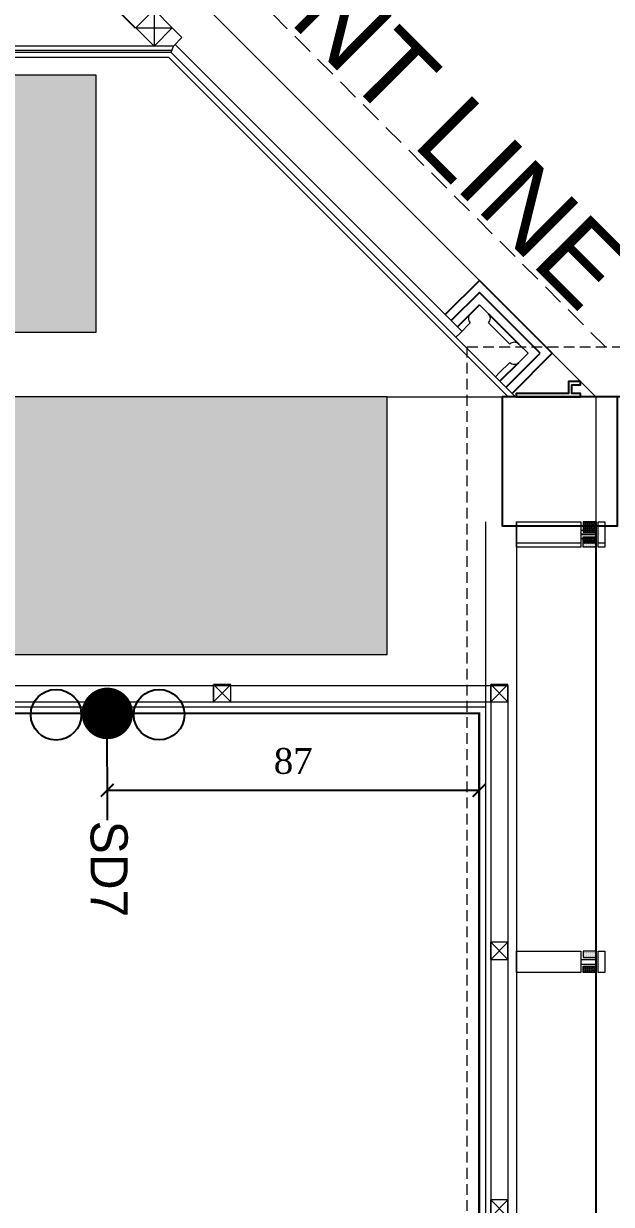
# Model space of a CAD drawing. Header units: millimetres. Extents: x 9129 to 19685, y -6152 to 3305.
# Drawn here: x 16481.6 to 16618.5, y 2231.5 to 2506.5 of the extents above; entities that cross this region are included whole.
import ezdxf
from ezdxf.xclip import XClip

# ---------------------------------------------------------------- set-up
doc = ezdxf.new("R2010")
doc.units = ezdxf.units.MM
doc.header["$LTSCALE"] = 5
doc.header["$XCLIPFRAME"] = 0
for name, pattern in [('CENTER2', [1.125, 0.75, -0.125, 0.125, -0.125]), ('DASHDOT', [25.4, 12.7, -6.35, 0, -6.35]), ('DASHED', [0.75, 0.5, -0.25]), ('HIDDENX2', [0.75, 0.5, -0.25])]:
    doc.linetypes.add(name, pattern=pattern)
doc.layers.get('Defpoints').update_dxf_attribs({"lineweight": 9})
for name, color, linetype, lineweight in [('141125_RT1$0$A-_WIND----_E-', 4, 'Continuous', 13), ('141125_RT1$0$LP-AREA_POLYLINE', 7, 'Continuous', 5), ('141125_RT1$0$LP-CONCRETE', 4, 'Continuous', 15), ('141125_RT1$0$LP-CONCRETE_HATCH', 251, 'Continuous', 9), ('141125_RT1$0$LP-SHOPFRONT', 230, 'Continuous', 9), ('2DGORUNUS3', 41, 'Continuous', 0), ('A-_WIND----_E-', 4, 'Continuous', 13), ('LP-AREA_POLYLINE', 7, 'Continuous', 5), ('no3_ahsap gorunus arka ince', 53, 'Continuous', 5), ('no3_ahsap kesit on', 40, 'Continuous', 20), ('no3_ahşap gorunus on kalın', 34, 'Continuous', 20), ('no3_alçıpan kesit', 210, 'Continuous', 20), ('no3_kutuprofil kesit', 74, 'Continuous', 18), ('no3_mermer gorunus on', 31, 'Continuous', 15), ('no3_paslanmaz gorunus on', 163, 'Continuous', 18), ('no3_seramik ön', 123, 'Continuous', 18), ('no3_ölçü tefriş', 252, 'Continuous', 0)]:
    doc.layers.add(name, color=color, linetype=linetype, lineweight=lineweight)
for name, color, linetype in [('141125_RT1$0$xref_4_vitrin_kaplama$0$2DCAM', 4, 'Continuous'), ('141125_RT1$0$xref_4_vitrin_kaplama$0$xref_3_vitrin_kaplama$0$2DKONST2', 180, 'Continuous'), ('I-Wall-Full-N', 5, 'Continuous'), ('I-Wall-wainscotting', 1, 'CENTER2'), ('LP-DIMENSION_INT_100', 51, 'Continuous'), ('S2000-019 Su Tes İşaretler', 5, 'Continuous'), ('SIH', 4, 'Continuous'), ('SU', 152, 'Continuous'), ('wall', 4, 'Continuous'), ('xref_4_vitrin_kaplama$0$2DCAM', 6, 'Continuous')]:
    doc.layers.add(name, color=color, linetype=linetype)
doc.styles.add('ROMANSTW', font='georgia.ttf')
doc.styles.add('TAKSİM', font='GOTHIC.TTF', dxfattribs={"height": 20})
doc.styles.add('TEXT-500', font='arial.ttf', dxfattribs={"height": 1.25})
doc.dimstyles.new('M2', dxfattribs={"dimtxt": 6, "dimasz": 3, "dimexe": 1, "dimexo": 4, "dimgap": 3, "dimtad": 1, "dimdec": 0, "dimzin": 12, "dimdsep": 46, "dimtxsty": 'ROMANSTW', "dimblk": 'ARCHTICK', "dimcen": 0.09, "dimse1": 1, "dimse2": 1, "dimclrd": 251, "dimclre": 251, "dimclrt": 1, "dimadec": 0, "dimazin": 0, "dimtfac": 1, "dimtdec": 0, "dimtix": 1, "dimtmove": 0, "dimatfit": 3, "dimldrblk": 'ARCHTICK', "dimfxl": 1, "dimtolj": 1, "dimtzin": 0, "dimarcsym": 0})
pattern_1 = [(0, (0, 0), (0.9375, 1.875), [0, -1.875])]

# ---------------------------------------------------------------- blocks, each defined once
blk = doc.blocks.new('mgdlkgm')
at = {"layer": '141125_RT1$0$LP-CONCRETE_HATCH'}
for points in [[(62876.1, -6786.63), (62973.25, -6786.63), (62973.25, -6846.63), (62851.25, -6846.63), (62499.89, -6495.27), (62542.32, -6452.85)], [(62876.1, -6921.63), (63041.07, -6921.63), (63041.07, -6861.63), (62851.25, -6861.63), (62724.4, -6988.48), (62766.82, -7030.91)]]:
    blk.add_hatch(color=256, dxfattribs=at).paths.add_polyline_path(points)
at = {"layer": '141125_RT1$0$LP-CONCRETE', "elevation": 0}
blk.add_lwpolyline([(62876.1, -6786.63), (62973.25, -6786.63), (62973.25, -6846.63), (62851.25, -6846.63), (62499.89, -6495.27), (62542.32, -6452.85), (62876.1, -6786.63)], dxfattribs=at)
blk.add_lwpolyline([(62876.1, -6921.63), (63041.07, -6921.63), (63041.07, -6861.63), (62851.25, -6861.63), (62724.4, -6988.48), (62766.82, -7030.91), (62876.1, -6921.63)], close=True, dxfattribs=at)
blk = doc.blocks.new('Mullion')
at = {"layer": 'A-_WIND----_E-', "lineweight": 0, "ltscale": 0.3}
h = blk.add_hatch(dxfattribs=at)
h.set_pattern_fill('DOTS', color=8, scale=30)
h.set_pattern_definition(pattern_1)
h.paths.add_polyline_path([(0, 25), (-30, 25), (-30, 10), (0, 10)])
h = blk.add_hatch(dxfattribs=at)
h.set_pattern_fill('DOTS', color=8, scale=30)
h.set_pattern_definition(pattern_1)
h.paths.add_polyline_path([(0, -25), (-30, -25), (-30, -10), (0, -10)])
at = {"layer": 'A-_WIND----_E-', "color": 8, "lineweight": 0, "ltscale": 0.3}
for points in [[(-185, 25), (-35, 25), (-35, -25), (-185, -25)], [(-35, -5), (0, -5), (0, 5), (-35, 5)], [(-30, 10), (0, 10), (0, 25), (-30, 25)], [(5, 25), (21, 25), (21, -25), (5, -25)], [(-30, -10), (0, -10), (0, -25), (-30, -25)]]:
    blk.add_lwpolyline(points, close=True, dxfattribs=at)
blk = doc.blocks.new('141125_RT1$0$xref_4_vitrin_kaplama$0$DWP - 2')
at = {"layer": '141125_RT1$0$xref_4_vitrin_kaplama$0$xref_3_vitrin_kaplama$0$2DKONST2', "flags": 128}
blk.add_lwpolyline([(497954.9, -68203.5), (498104.9, -68203.5), (498104.9, -68195.5), (498084.9, -68195.5), (498084.9, -68175.5), (498104.9, -68175.5), (498104.9, -68167.5), (498076.9, -68167.5), (498076.9, -68195.5), (497954.9, -68195.5), (497954.9, -68203.5)], dxfattribs=at)
blk = doc.blocks.new('141125_RT1$0$Mullion')
at = {"layer": '141125_RT1$0$A-_WIND----_E-', "lineweight": 0, "ltscale": 0.3}
h = blk.add_hatch(dxfattribs=at)
h.set_pattern_fill('DOTS', color=8, scale=30)
h.set_pattern_definition(pattern_1)
h.paths.add_polyline_path([(0, 25), (-30, 25), (-30, 10), (0, 10)])
h = blk.add_hatch(dxfattribs=at)
h.set_pattern_fill('DOTS', color=8, scale=30)
h.set_pattern_definition(pattern_1)
h.paths.add_polyline_path([(0, -25), (-30, -25), (-30, -10), (0, -10)])
at = {"layer": '141125_RT1$0$A-_WIND----_E-', "color": 8, "lineweight": 0, "ltscale": 0.3}
for points in [[(-185, 25), (-35, 25), (-35, -25), (-185, -25)], [(-35, -5), (0, -5), (0, 5), (-35, 5)], [(-30, 10), (0, 10), (0, 25), (-30, 25)], [(5, 25), (21, 25), (21, -25), (5, -25)], [(-30, -10), (0, -10), (0, -25), (-30, -25)]]:
    blk.add_lwpolyline(points, close=True, dxfattribs=at)
blk = doc.blocks.new('141125_RT1$0$1b')
at = {"layer": '141125_RT1$0$xref_4_vitrin_kaplama$0$2DCAM', "elevation": 0}
blk.add_lwpolyline([(7630.6, -35332.3), (7312.5, -35332.3), (7312.5, -35632.3), (7380.6, -35632.3), (7580.6, -35632.3), (7580.6, -35332.3)], dxfattribs=at)
blk.add_blockref('141125_RT1$0$xref_4_vitrin_kaplama$0$DWP - 2', (-490610.3, 32871.2, 0))
at = {"layer": '141125_RT1$0$A-_WIND----_E-'}
blk.add_blockref('141125_RT1$0$Mullion', (7530.6, -35657.3, 0), dxfattribs=at)
blk = doc.blocks.new('A$C25195F0E')
at = {"layer": 'LP-AREA_POLYLINE', "elevation": 0}
blk.add_lwpolyline([(1241.29, 1481.77), (1740.61, 982.45), (1740.61, -260.52, 0.060132), (1740.61, -260.52), (1740.61, -260.52), (1740.61, -260.52), (1740.61, -260.52), (1740.61, -260.52), (1740.61, -260.52), (1740.61, -260.52), (1740.61, -260.52), (1740.61, -260.52, 0.142516), (363.91, -881.77), (-329.17, -187.72), (-378.67, -138.22)], format="xyb", close=True, dxfattribs=at)
blk = doc.blocks.new('plan3')
at = {"color": 252}
blk.add_line((27160.76, -5906.09), (26770.71, -5516.04), dxfattribs=at)
at = {"layer": '141125_RT1$0$LP-SHOPFRONT'}
blk.add_line((27267.97, -6021.97), (27267.97, -7234.94), dxfattribs=at)
at = {"layer": '2DGORUNUS3', "linetype": 'HIDDENX2'}
blk.add_lwpolyline([(25764.4, -7970.13), (25764.4, -7930.1, -0.153565), (27237.97, -7209.02), (27237.97, -5980.3), (27603.18, -5980.3)], format="xyb", dxfattribs=at)
at = {"layer": 'A-_WIND----_E-', "color": 8, "lineweight": 0, "ltscale": 0.3, "elevation": 0}
blk.add_lwpolyline([(27249.47, -6021.04), (27249.47, -7218, 0.040135), (26824.33, -7316.16)], format="xyb", dxfattribs=at)
blk.add_lwpolyline([(27242.27, -6021.04), (27242.27, -6712.24)], dxfattribs=at)
at = {"layer": 'I-Wall-Full-N', "color": 1, "ltscale": 10}
blk.add_line((27245.61, -5988.34, 0), (27250.03, -5983.93, 0), dxfattribs=at)
at = {"layer": 'I-Wall-wainscotting', "color": 1, "ltscale": 10}
for p, q in [((27235.71, -5975.62, 0), (27240.83, -5970.49, 0)), ((27242.95, -5972.61, 0), (27250.03, -5979.68, 0))]:
    blk.add_line(p, q, dxfattribs=at)
at = {"layer": 'I-Wall-wainscotting', "color": 1, "ltscale": 10, "elevation": 0}
for points in [[(27248.43, -5991.17), (27257.8, -5981.8), (27240.83, -5964.83), (27232.88, -5972.79)], [(27247.02, -5989.76), (27254.98, -5981.8), (27240.83, -5967.66), (27234.29, -5974.2)]]:
    blk.add_lwpolyline(points, dxfattribs=at)
at = {"layer": 'no3_ahsap gorunus arka ince', "linetype": 'DASHED', "ltscale": 2, "elevation": 0}
blk.add_lwpolyline([(25142.92, -7093.21), (26762.99, -5473.13), (27270.16, -5980.3)], dxfattribs=at)
at = {"layer": 'no3_ahsap kesit on'}
for p, q in [((27169.03, -5911.77, 0), (27169.59, -5910.27, 0)), ((27236.77, -5976.68, 0), (27169.98, -5909.89, 0))]:
    blk.add_line(p, q, dxfattribs=at)
at = {"layer": 'no3_ahsap kesit on', "elevation": 0}
blk.add_lwpolyline([(27245.43, -5986.4), (27247.9, -5983.93, 0.414214), (27250.03, -5983.93), (27252.15, -5981.8), (27250.03, -5979.68, 0.414214), (27247.9, -5979.68), (27242.95, -5974.73, 0.414214), (27242.95, -5972.61), (27240.83, -5970.49), (27238.71, -5972.61, 0.414214), (27238.71, -5974.73), (27236.24, -5977.21)], format="xyb", dxfattribs=at)
for points in [[(27235.35, -5978.09), (27236.24, -5977.21)], [(27245.43, -5986.4), (27244.55, -5987.28)]]:
    blk.add_lwpolyline(points, dxfattribs=at)
at = {"layer": 'no3_alçıpan kesit'}
for p, q in [((27168.54, -5912.97, 0), (27056.04, -5912.97, 0)), ((27169.03, -5911.77, 0), (27056.54, -5911.77, 0)), ((27247.54, -5991.97, 0), (27168.54, -5912.97, 0)), ((27249.23, -5991.97, 0), (27169.03, -5911.77, 0)), ((27058.94, -6062.97), (27243.47, -6062.97)), ((27059.44, -6064.17), (27242.27, -6064.17)), ((27242.27, -6064.17), (27242.27, -6712.24)), ((27243.47, -6062.97), (27243.47, -6712.24))]:
    blk.add_line(p, q, dxfattribs=at)
at = {"layer": 'no3_kutuprofil kesit'}
for points in [[(27165.06, -5901.79), (27160.82, -5906.03), (27165.06, -5910.27), (27169.3, -5906.03), (27165.06, -5901.79), (27165.06, -5910.27), (27160.82, -5906.03), (27169.3, -5906.03)], [(27169.3, -5906.03), (27171.57, -5908.29)]]:
    blk.add_lwpolyline(points, dxfattribs=at)
at = {"layer": 'no3_kutuprofil kesit', "elevation": 0}
for points in [[(27169.59, -5910.27), (27171.57, -5908.29)], [(27182.94, -6058.97), (27178.94, -6058.97), (27178.94, -6062.97), (27182.94, -6062.97), (27182.94, -6058.97), (27178.94, -6062.97), (27178.94, -6058.97), (27182.94, -6062.97)], [(27247.47, -6058.97), (27243.47, -6058.97), (27243.47, -6062.97), (27247.47, -6062.97), (27247.47, -6058.97), (27243.47, -6062.97), (27243.47, -6058.97), (27247.47, -6062.97)], [(27247.47, -6118.97), (27243.47, -6118.97), (27243.47, -6122.97), (27247.47, -6122.97), (27247.47, -6118.97), (27243.47, -6122.97), (27243.47, -6118.97), (27247.47, -6122.97)], [(27247.47, -6178.97), (27243.47, -6178.97), (27243.47, -6182.97), (27247.47, -6182.97), (27247.47, -6178.97), (27243.47, -6182.97), (27243.47, -6178.97), (27247.47, -6182.97)]]:
    blk.add_lwpolyline(points, dxfattribs=at)
at = {"layer": 'no3_mermer gorunus on', "color": 3}
blk.add_line((27219.35, -5991.97), (27249.37, -5991.97), dxfattribs=at)
at = {"layer": 'no3_paslanmaz gorunus on', "const_width": 0.5, "elevation": 0}
blk.add_lwpolyline([(26945.11, -6180.62), (27060.06, -6065.67), (27240.77, -6065.67), (27240.77, -6318.48)], dxfattribs=at)
at = {"layer": 'no3_seramik ön'}
for p, q in [((27169.22, -5911.27, 0), (27056.75, -5911.27, 0)), ((27169.59, -5910.27, 0), (27057.16, -5910.27, 0))]:
    blk.add_line(p, q, dxfattribs=at)
at = {"layer": 'no3_ölçü tefriş', "elevation": 0}
blk.add_lwpolyline([(26889.96, -6116), (26945.11, -6171.15), (27058.94, -6059.17), (27247.47, -6059.17), (27247.47, -6829.12)], dxfattribs=at)
at = {"layer": 'xref_4_vitrin_kaplama$0$2DCAM'}
blk.add_line((27267.97, -6021.04, 0), (27267.97, -7234.01, 0), dxfattribs=at)
at = {"layer": '141125_RT1$0$LP-AREA_POLYLINE', "color": 1}
ref = blk.add_blockref('141125_RT1$0$1b', (26514.91, -2458.74, 0), dxfattribs=dict(at, xscale=0.1, yscale=0.1, zscale=0.1))
XClip(ref).set_block_clipping_path([(-15121.2760994773, -55113.8881636893), (10882.6560342088, -29551.521552127)])
at = {"layer": 'A-_WIND----_E-'}
ref = blk.add_blockref('Mullion', (27267.97, -6023.54, 0), dxfattribs=dict(at, xscale=0.1, yscale=0.1, zscale=0.1))
XClip(ref).set_block_clipping_path([(-22651.8683022752, -19465.8578292645), (3508.0003322531, 6096.5087822978)])
ref = blk.add_blockref('Mullion', (27267.97, -6123.54, 0), dxfattribs=dict(at, xscale=0.1, yscale=0.1, zscale=0.1))
XClip(ref).set_block_clipping_path([(-22651.8683022792, -18465.8578292649), (3508.0003322491, 7096.5087822974)])
at = {"layer": 'LP-DIMENSION_INT_100', "color": 0}
ref = blk.add_blockref('mgdlkgm', (-35821.71, 869.66), dxfattribs=at)
XClip(ref).set_block_clipping_path([(60824.4977743, -8839.7825836436), (63440.4846377529, -6283.5459224874)])
at = {"layer": 'no3_ahşap gorunus on kalın'}
ref = blk.add_blockref('A$C25195F0E', (25527.36, -6974.42), dxfattribs=at)
XClip(ref).set_block_clipping_path([(-524.5749777342, -995.7045508397), (2091.4118857187, 1560.5321103166)])
at = {"ltscale": 0.05, "extrusion": (-8.20348e-09, 1.98464e-08, 1), "insert": (27114.7, -5810.3), "char_height": 18, "width": 368.7257, "attachment_point": 4, "text_direction": (0.706583, -0.70763, 0), "style": 'TEXT-500'}
blk.add_mtext('SHOPFRONT LINE', dxfattribs=at)
blk = doc.blocks.new('A$C7E7D3E18')
at = {"layer": 'SIH', "linetype": 'Continuous', "const_width": 6}
blk.add_lwpolyline([(3, 6, 1), (9, 6, 1)], format="xyb", close=True, dxfattribs=at)
blk = doc.blocks.new('A$C6E87713E')
at = {"layer": 'S2000-019 Su Tes İşaretler'}
for centre in [(5.89, 6.3), (29.89, 6.3)]:
    blk.add_circle(centre, 5.89, dxfattribs=at)
blk.add_blockref('A$C7E7D3E18', (11.95, 0))
blk = doc.blocks.new('_ArchTick')
at = {"color": 0, "linetype": 'ByBlock', "const_width": 0.15}
blk.add_lwpolyline([(-0.5, -0.5), (0.5, 0.5)], dxfattribs=at)
blk = doc.blocks.new('*D347')
at = {"color": 251, "lineweight": -2, "ltscale": 5, "transparency": 16777216}
blk.add_line((16501.09, 2327.97), (16587.68, 2327.97), dxfattribs=at)
at = {"layer": 'Defpoints', "color": 0, "ltscale": 5, "transparency": 16777216}
for p in [(16501.09, 2345.88), (16587.68, 2345.88), (16587.68, 2327.97)]:
    blk.add_point(p, dxfattribs=at)
at = {"color": 251, "lineweight": -2, "ltscale": 5, "transparency": 16777216, "xscale": 3, "yscale": 3, "zscale": 3, "rotation": 180}
blk.add_blockref('_ArchTick', (16501.09, 2327.97), dxfattribs=at)
at = {"color": 251, "lineweight": -2, "ltscale": 5, "transparency": 16777216, "xscale": 3, "yscale": 3, "zscale": 3}
blk.add_blockref('_ArchTick', (16587.68, 2327.97), dxfattribs=at)
at = {"color": 1, "ltscale": 5, "true_color": 0xff0000, "transparency": 16777216, "insert": (16544.39, 2334.76), "char_height": 6, "attachment_point": 5, "style": 'ROMANSTW'}
blk.add_mtext('\\A1;87', dxfattribs=at)

msp = doc.modelspace()

# ---------------------------------------------------------------- linework, layer by layer
at = {"layer": 'SU'}
msp.add_line((16501.12, 2321.03), (16501.09, 2345.88), dxfattribs=at)

# ---------------------------------------------------------------- block references
msp.add_blockref('plan3', (-10653.09, 8411.55))
at = {"layer": 'wall', "color": 0, "linetype": 'DASHDOT', "rotation": 180.0535748549682}
msp.add_blockref('A$C6E87713E', (16519.04, 2351.89), dxfattribs=at)

# ---------------------------------------------------------------- texts
at = {"layer": 'SU', "style": 'TAKSİM'}
msp.add_text('SD7', height=8.64, rotation=270.0536, dxfattribs=at).set_placement((16497.2, 2320.89))

# ---------------------------------------------------------------- dimensions: what is measured, and where the dimension line sits
at = {"ltscale": 5}
dim = msp.add_aligned_dim(p1=(16501.09, 2345.88), p2=(16587.68, 2345.88), distance=-17.91, dimstyle='M2', dxfattribs=at)
dim.commit()
dim.dimension.update_dxf_attribs({"geometry": '*D347', "text_midpoint": (16544.39, 2334.76)})

doc.saveas('drawing.dxf')
